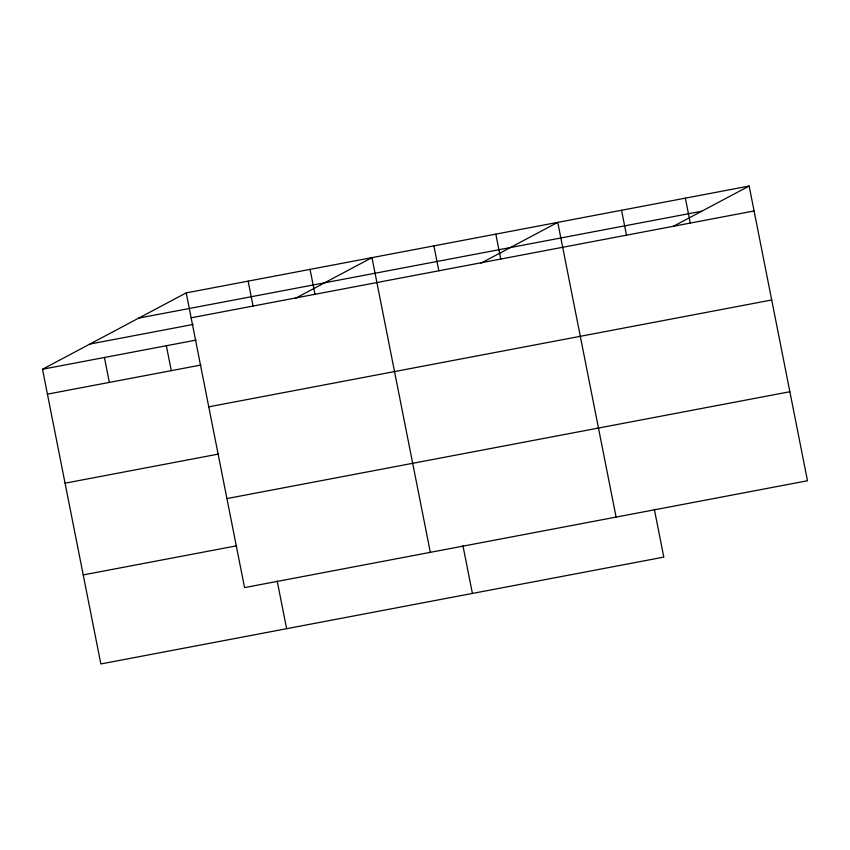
<?xml version="1.0" encoding="UTF-8"?>
<svg xmlns="http://www.w3.org/2000/svg" width="850" height="850" viewBox="0 0 850 850"><rect width="100%" height="100%" fill="white"/><g stroke="black" fill="none" stroke-linecap="round" stroke-linejoin="round"><path stroke-width="1.27" d="M654.351 509.373L663.797 557.111L100.853 663.956L42.5 369.24L186.203 292.889L749.148 186.044L807.5 480.76L244.556 587.605L186.203 292.889M295.237 298.403L371.971 257.635L430.323 552.341M481.004 263.139L557.749 222.371L616.101 517.087M673.497 226.238L749.148 186.044M138.784 318.081L701.728 211.236M191.133 317.804L754.077 210.959M89.919 344.048L193.131 324.456M42.5 369.24L196.021 340.106M47.43 394.156L200.951 365.022M208.76 406.831L771.704 299.986M65.057 483.193L218.577 454.049M226.929 498.567L789.873 391.723M83.226 574.919L236.746 545.785M685.344 198.156L690.274 223.061M621.541 210.258L626.482 235.174M495.816 234.122L500.756 259.038M433.893 245.873L438.834 270.789M462.942 545.7L472.398 593.438M310.048 269.386L314.978 294.291M248.126 281.138L253.056 306.053M277.174 580.954L286.631 628.702M166.345 345.737L171.286 370.653M104.422 357.489L109.353 382.404"/></g></svg>
